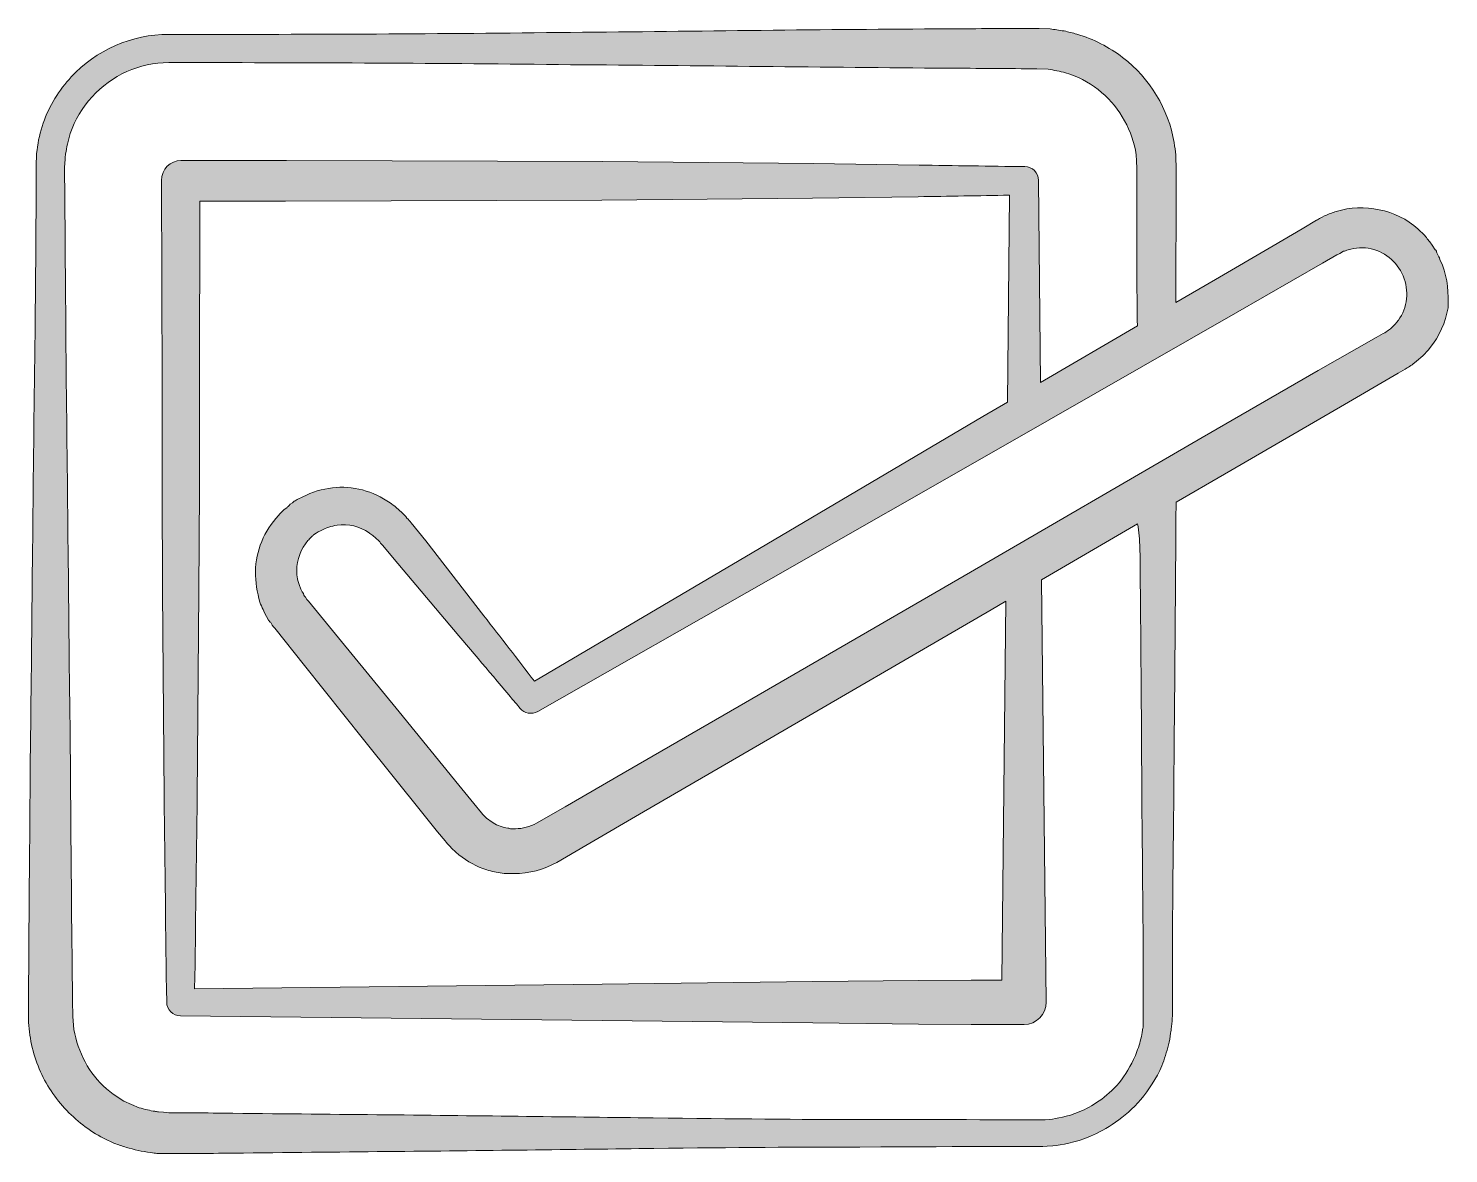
# Model space of a CAD drawing. Header units: inches. Extents: x 13.8 to 23.8, y -29.1 to -21.2.
import ezdxf

# ---------------------------------------------------------------- set-up
doc = ezdxf.new("R2010")
doc.units = ezdxf.units.IN
doc.header["$MEASUREMENT"] = 0
doc.layers.add('Layer 1', color=7, linetype='Continuous')

msp = doc.modelspace()

# ---------------------------------------------------------------- hatches: boundary and pattern name
at = {"layer": 'Layer 1', "true_color": 0x231f20}
h = msp.add_hatch(color=250, dxfattribs=at)
h.dxf.hatch_style = 2
edge = h.paths.add_edge_path()
edge.add_spline(control_points=[(23.785, -22.866), (23.785, -22.866), (23.767, -22.827), (23.767, -22.827), (23.767, -22.827), (23.763, -22.816), (23.763, -22.816), (23.763, -22.816), (23.759, -22.809), (23.759, -22.809), (23.759, -22.809), (23.752, -22.794), (23.752, -22.794), (23.752, -22.794), (23.745, -22.78), (23.745, -22.78), (23.745, -22.78), (23.742, -22.773), (23.742, -22.773), (23.742, -22.773), (23.742, -22.769), (23.742, -22.769), (23.734, -22.755), (23.738, -22.762), (23.734, -22.759), (23.734, -22.759), (23.713, -22.726), (23.713, -22.726), (23.698, -22.705), (23.68, -22.687), (23.666, -22.665), (23.648, -22.647), (23.63, -22.629), (23.612, -22.611), (23.458, -22.475), (23.231, -22.428), (23.037, -22.489), (23.012, -22.496), (22.983, -22.507), (22.958, -22.518), (22.958, -22.518), (22.933, -22.532), (22.933, -22.532), (22.933, -22.532), (22.919, -22.539), (22.919, -22.539), (22.919, -22.539), (22.904, -22.547), (22.904, -22.547), (22.904, -22.547), (22.897, -22.55), (22.897, -22.55), (22.897, -22.55), (22.797, -22.611), (22.797, -22.611), (22.797, -22.611), (22.592, -22.73), (22.592, -22.73), (22.592, -22.73), (22.186, -22.967), (22.186, -22.967), (22.186, -22.967), (21.906, -23.129), (21.906, -23.129), (21.906, -22.963), (21.906, -22.794), (21.909, -22.626), (21.909, -22.525), (21.909, -22.428), (21.909, -22.327), (21.909, -22.277), (21.909, -22.227), (21.909, -22.176), (21.909, -22.151), (21.906, -22.119), (21.906, -22.09), (21.906, -22.062), (21.898, -22.033), (21.895, -22.004), (21.855, -21.77), (21.726, -21.551), (21.532, -21.404), (21.435, -21.329), (21.327, -21.275), (21.209, -21.239), (21.18, -21.232), (21.151, -21.224), (21.119, -21.217), (21.086, -21.214), (21.05, -21.206), (21.022, -21.203), (21.022, -21.203), (20.943, -21.199), (20.943, -21.199), (20.943, -21.199), (20.856, -21.199), (20.856, -21.199), (20.644, -21.199), (20.432, -21.203), (20.217, -21.203), (19.355, -21.206), (18.463, -21.221), (17.558, -21.228), (16.653, -21.239), (15.733, -21.242), (14.813, -21.242), (14.554, -21.239), (14.299, -21.354), (14.127, -21.541), (14.041, -21.634), (13.972, -21.745), (13.929, -21.867), (13.908, -21.929), (13.893, -21.99), (13.886, -22.058), (13.886, -22.065), (13.882, -22.076), (13.882, -22.083), (13.882, -22.083), (13.882, -22.105), (13.882, -22.105), (13.882, -22.105), (13.879, -22.148), (13.879, -22.148), (13.879, -22.148), (13.879, -22.159), (13.879, -22.159), (13.879, -22.159), (13.879, -22.173), (13.879, -22.173), (13.879, -22.173), (13.879, -22.194), (13.879, -22.194), (13.879, -22.194), (13.879, -22.238), (13.879, -22.238), (13.879, -22.697), (13.875, -23.154), (13.868, -23.606), (13.857, -24.512), (13.85, -25.403), (13.839, -26.265), (13.836, -26.696), (13.832, -27.12), (13.829, -27.537), (13.829, -27.746), (13.825, -27.95), (13.825, -28.155), (13.825, -28.277), (13.85, -28.396), (13.893, -28.507), (13.936, -28.619), (14.001, -28.719), (14.08, -28.805), (14.159, -28.892), (14.253, -28.964), (14.353, -29.017), (14.353, -29.017), (14.432, -29.053), (14.432, -29.053), (14.457, -29.064), (14.486, -29.071), (14.515, -29.082), (14.569, -29.096), (14.623, -29.111), (14.687, -29.118), (14.702, -29.122), (14.72, -29.122), (14.73, -29.125), (14.73, -29.125), (14.766, -29.125), (14.766, -29.125), (14.766, -29.125), (14.802, -29.125), (14.802, -29.125), (14.802, -29.125), (14.809, -29.125), (14.809, -29.125), (14.827, -29.125), (14.82, -29.125), (14.827, -29.125), (14.827, -29.125), (14.845, -29.125), (14.845, -29.125), (14.892, -29.125), (14.939, -29.125), (14.989, -29.125), (15.083, -29.125), (15.176, -29.122), (15.269, -29.122), (15.643, -29.118), (16.002, -29.114), (16.347, -29.111), (17.037, -29.104), (17.669, -29.096), (18.23, -29.089), (18.79, -29.082), (19.279, -29.079), (19.682, -29.079), (20.486, -29.075), (20.946, -29.075), (20.946, -29.075), (20.946, -29.075), (20.979, -29.075), (21.04, -29.071), (21.101, -29.064), (21.194, -29.05), (21.306, -29.003), (21.417, -28.956), (21.546, -28.874), (21.661, -28.744), (21.715, -28.676), (21.769, -28.597), (21.809, -28.507), (21.816, -28.482), (21.826, -28.461), (21.834, -28.435), (21.841, -28.41), (21.848, -28.385), (21.855, -28.36), (21.862, -28.335), (21.866, -28.306), (21.87, -28.277), (21.873, -28.263), (21.873, -28.249), (21.877, -28.234), (21.877, -28.223), (21.877, -28.209), (21.88, -28.198), (21.88, -28.187), (21.88, -28.173), (21.884, -28.159), (21.884, -28.159), (21.884, -28.144), (21.884, -28.144), (21.884, -28.144), (21.884, -28.134), (21.884, -28.134), (21.884, -28.134), (21.884, -28.116), (21.884, -28.116), (21.884, -28.09), (21.884, -28.065), (21.884, -28.037), (21.884, -27.983), (21.884, -27.929), (21.884, -27.875), (21.884, -27.764), (21.884, -27.649), (21.884, -27.526), (21.884, -27.282), (21.888, -27.02), (21.891, -26.74), (21.895, -26.179), (21.902, -25.547), (21.906, -24.857), (21.906, -24.753), (21.906, -24.645), (21.909, -24.537), (21.909, -24.537), (22.25, -24.339), (22.25, -24.339), (22.25, -24.339), (23.066, -23.865), (23.066, -23.865), (23.066, -23.865), (23.472, -23.628), (23.472, -23.628), (23.472, -23.628), (23.522, -23.599), (23.522, -23.599), (23.54, -23.589), (23.565, -23.574), (23.587, -23.556), (23.627, -23.524), (23.666, -23.488), (23.698, -23.448), (23.763, -23.369), (23.806, -23.269), (23.824, -23.168), (23.828, -23.068), (23.821, -22.963), (23.785, -22.866)], knot_values=[0, 0, 0, 0, 1, 1, 1, 2, 2, 2, 3, 3, 3, 4, 4, 4, 5, 5, 5, 6, 6, 6, 7, 7, 7, 8, 8, 8, 9, 9, 9, 10, 10, 10, 11, 11, 11, 12, 12, 12, 13, 13, 13, 14, 14, 14, 15, 15, 15, 16, 16, 16, 17, 17, 17, 18, 18, 18, 19, 19, 19, 20, 20, 20, 21, 21, 21, 22, 22, 22, 23, 23, 23, 24, 24, 24, 25, 25, 25, 26, 26, 26, 27, 27, 27, 28, 28, 28, 29, 29, 29, 30, 30, 30, 31, 31, 31, 32, 32, 32, 33, 33, 33, 34, 34, 34, 35, 35, 35, 36, 36, 36, 37, 37, 37, 38, 38, 38, 39, 39, 39, 40, 40, 40, 41, 41, 41, 42, 42, 42, 43, 43, 43, 44, 44, 44, 45, 45, 45, 46, 46, 46, 47, 47, 47, 48, 48, 48, 49, 49, 49, 50, 50, 50, 51, 51, 51, 52, 52, 52, 53, 53, 53, 54, 54, 54, 55, 55, 55, 56, 56, 56, 57, 57, 57, 58, 58, 58, 59, 59, 59, 60, 60, 60, 61, 61, 61, 62, 62, 62, 63, 63, 63, 64, 64, 64, 65, 65, 65, 66, 66, 66, 67, 67, 67, 68, 68, 68, 69, 69, 69, 70, 70, 70, 71, 71, 71, 72, 72, 72, 73, 73, 73, 74, 74, 74, 75, 75, 75, 76, 76, 76, 77, 77, 77, 78, 78, 78, 79, 79, 79, 80, 80, 80, 81, 81, 81, 82, 82, 82, 83, 83, 83, 84, 84, 84, 85, 85, 85, 86, 86, 86, 87, 87, 87, 88, 88, 88, 89, 89, 89, 90, 90, 90, 91, 91, 91, 92, 92, 92, 93, 93, 93, 94, 94, 94, 94], degree=3, periodic=1)
edge = h.paths.add_edge_path()
edge.add_spline(control_points=[(21.654, -24.86), (21.661, -25.55), (21.665, -26.183), (21.668, -26.743), (21.672, -27.023), (21.672, -27.286), (21.676, -27.53), (21.676, -27.652), (21.676, -27.767), (21.676, -27.878), (21.676, -27.932), (21.676, -27.99), (21.676, -28.04), (21.676, -28.065), (21.676, -28.094), (21.676, -28.119), (21.676, -28.119), (21.676, -28.137), (21.676, -28.137), (21.676, -28.137), (21.676, -28.148), (21.676, -28.148), (21.676, -28.148), (21.676, -28.148), (21.676, -28.148), (21.676, -28.148), (21.676, -28.152), (21.676, -28.152), (21.676, -28.166), (21.676, -28.177), (21.676, -28.191), (21.676, -28.202), (21.676, -28.216), (21.676, -28.227), (21.676, -28.238), (21.672, -28.249), (21.672, -28.256), (21.668, -28.277), (21.668, -28.295), (21.661, -28.317), (21.654, -28.338), (21.65, -28.356), (21.643, -28.378), (21.636, -28.396), (21.629, -28.417), (21.622, -28.435), (21.589, -28.507), (21.55, -28.572), (21.507, -28.626), (21.417, -28.73), (21.316, -28.795), (21.226, -28.831), (21.14, -28.867), (21.065, -28.877), (21.018, -28.885), (20.968, -28.888), (20.943, -28.888), (20.943, -28.888), (20.943, -28.888), (20.483, -28.885), (19.678, -28.885), (19.275, -28.885), (18.787, -28.881), (18.226, -28.874), (17.666, -28.867), (17.033, -28.859), (16.344, -28.852), (15.999, -28.849), (15.639, -28.845), (15.266, -28.841), (15.172, -28.841), (15.079, -28.838), (14.986, -28.838), (14.939, -28.838), (14.892, -28.838), (14.842, -28.838), (14.842, -28.838), (14.824, -28.838), (14.824, -28.838), (14.824, -28.838), (14.824, -28.838), (14.82, -28.838), (14.82, -28.838), (14.813, -28.838), (14.813, -28.838), (14.813, -28.838), (14.777, -28.834), (14.777, -28.834), (14.777, -28.834), (14.741, -28.831), (14.741, -28.831), (14.73, -28.831), (14.723, -28.827), (14.716, -28.827), (14.684, -28.823), (14.644, -28.813), (14.605, -28.802), (14.605, -28.802), (14.551, -28.78), (14.551, -28.78), (14.551, -28.78), (14.497, -28.755), (14.497, -28.755), (14.429, -28.716), (14.364, -28.665), (14.31, -28.604), (14.206, -28.482), (14.141, -28.324), (14.138, -28.159), (14.134, -27.958), (14.134, -27.753), (14.13, -27.544), (14.127, -27.128), (14.123, -26.704), (14.12, -26.272), (14.109, -25.41), (14.102, -24.519), (14.091, -23.614), (14.087, -23.161), (14.084, -22.705), (14.08, -22.245), (14.08, -22.245), (14.08, -22.202), (14.08, -22.202), (14.08, -22.202), (14.08, -22.18), (14.08, -22.18), (14.08, -22.18), (14.08, -22.18), (14.08, -22.18), (14.08, -22.18), (14.08, -22.18), (14.08, -22.176), (14.08, -22.176), (14.084, -22.123), (14.084, -22.123), (14.084, -22.123), (14.084, -22.101), (14.084, -22.101), (14.084, -22.094), (14.087, -22.09), (14.087, -22.083), (14.094, -22.04), (14.105, -21.99), (14.12, -21.939), (14.152, -21.846), (14.206, -21.756), (14.274, -21.681), (14.411, -21.53), (14.608, -21.44), (14.813, -21.44), (15.733, -21.44), (16.653, -21.444), (17.558, -21.454), (18.463, -21.461), (19.355, -21.472), (20.217, -21.479), (20.432, -21.479), (20.648, -21.483), (20.856, -21.483), (20.856, -21.483), (20.928, -21.483), (20.928, -21.483), (20.928, -21.483), (21.007, -21.487), (21.007, -21.487), (21.029, -21.49), (21.047, -21.494), (21.068, -21.497), (21.09, -21.501), (21.111, -21.508), (21.129, -21.512), (21.212, -21.537), (21.291, -21.576), (21.359, -21.63), (21.496, -21.735), (21.589, -21.893), (21.622, -22.058), (21.625, -22.079), (21.629, -22.101), (21.629, -22.119), (21.629, -22.141), (21.632, -22.159), (21.632, -22.184), (21.632, -22.234), (21.632, -22.284), (21.632, -22.335), (21.632, -22.435), (21.632, -22.536), (21.632, -22.633), (21.632, -22.856), (21.632, -23.078), (21.636, -23.294), (21.636, -23.294), (20.953, -23.693), (20.953, -23.693), (20.953, -23.693), (20.939, -22.27), (20.939, -22.27), (20.939, -22.216), (20.896, -22.173), (20.842, -22.173), (20.842, -22.173), (20.842, -22.173), (20.842, -22.173), (20.594, -22.169), (20.346, -22.166), (20.098, -22.162), (20.098, -22.162), (19.355, -22.151), (19.355, -22.151), (19.355, -22.151), (17.871, -22.137), (17.871, -22.137), (17.871, -22.137), (16.387, -22.133), (16.387, -22.133), (16.387, -22.133), (15.643, -22.13), (15.643, -22.13), (15.643, -22.13), (14.899, -22.13), (14.899, -22.13), (14.899, -22.13), (14.899, -22.13), (14.899, -22.13), (14.824, -22.13), (14.763, -22.191), (14.763, -22.27), (14.763, -22.27), (14.766, -23.718), (14.766, -23.718), (14.766, -23.718), (14.766, -24.44), (14.766, -24.44), (14.766, -24.44), (14.77, -25.162), (14.77, -25.162), (14.77, -25.162), (14.781, -26.61), (14.781, -26.61), (14.788, -27.092), (14.791, -27.577), (14.799, -28.058), (14.799, -28.058), (14.799, -28.058), (14.799, -28.058), (14.799, -28.112), (14.842, -28.155), (14.896, -28.155), (14.896, -28.155), (19.351, -28.205), (19.351, -28.205), (19.351, -28.205), (20.095, -28.213), (20.095, -28.213), (20.095, -28.213), (20.465, -28.216), (20.465, -28.216), (20.587, -28.216), (20.713, -28.216), (20.835, -28.216), (20.835, -28.216), (20.838, -28.216), (20.838, -28.216), (20.838, -28.216), (20.838, -28.216), (20.838, -28.216), (20.925, -28.216), (20.993, -28.144), (20.993, -28.058), (20.993, -28.058), (20.961, -25.083), (20.961, -25.083), (20.961, -25.083), (21.636, -24.688), (21.636, -24.688), (21.65, -24.745), (21.65, -24.803), (21.654, -24.86)], knot_values=[0, 0, 0, 0, 1, 1, 1, 2, 2, 2, 3, 3, 3, 4, 4, 4, 5, 5, 5, 6, 6, 6, 7, 7, 7, 8, 8, 8, 9, 9, 9, 10, 10, 10, 11, 11, 11, 12, 12, 12, 13, 13, 13, 14, 14, 14, 15, 15, 15, 16, 16, 16, 17, 17, 17, 18, 18, 18, 19, 19, 19, 20, 20, 20, 21, 21, 21, 22, 22, 22, 23, 23, 23, 24, 24, 24, 25, 25, 25, 26, 26, 26, 27, 27, 27, 28, 28, 28, 29, 29, 29, 30, 30, 30, 31, 31, 31, 32, 32, 32, 33, 33, 33, 34, 34, 34, 35, 35, 35, 36, 36, 36, 37, 37, 37, 38, 38, 38, 39, 39, 39, 40, 40, 40, 41, 41, 41, 42, 42, 42, 43, 43, 43, 44, 44, 44, 45, 45, 45, 46, 46, 46, 47, 47, 47, 48, 48, 48, 49, 49, 49, 50, 50, 50, 51, 51, 51, 52, 52, 52, 53, 53, 53, 54, 54, 54, 55, 55, 55, 56, 56, 56, 57, 57, 57, 58, 58, 58, 59, 59, 59, 60, 60, 60, 61, 61, 61, 62, 62, 62, 63, 63, 63, 64, 64, 64, 65, 65, 65, 66, 66, 66, 67, 67, 67, 68, 68, 68, 69, 69, 69, 70, 70, 70, 71, 71, 71, 72, 72, 72, 73, 73, 73, 74, 74, 74, 75, 75, 75, 76, 76, 76, 77, 77, 77, 78, 78, 78, 79, 79, 79, 80, 80, 80, 81, 81, 81, 82, 82, 82, 83, 83, 83, 84, 84, 84, 85, 85, 85, 86, 86, 86, 87, 87, 87, 88, 88, 88, 89, 89, 89, 90, 90, 90, 91, 91, 91, 92, 92, 92, 93, 93, 93, 93], degree=3, periodic=1)
edge = h.paths.add_edge_path()
edge.add_spline(control_points=[(17.389, -25.798), (17.271, -25.644), (17.152, -25.489), (17.033, -25.338), (17.033, -25.338), (16.624, -24.81), (16.624, -24.81), (16.624, -24.81), (16.52, -24.681), (16.52, -24.681), (16.509, -24.67), (16.505, -24.659), (16.491, -24.648), (16.48, -24.634), (16.469, -24.623), (16.455, -24.609), (16.455, -24.609), (16.416, -24.573), (16.416, -24.573), (16.401, -24.562), (16.387, -24.551), (16.372, -24.541), (16.254, -24.458), (16.107, -24.418), (15.966, -24.436), (15.895, -24.444), (15.823, -24.465), (15.758, -24.498), (15.74, -24.508), (15.722, -24.515), (15.704, -24.526), (15.693, -24.533), (15.69, -24.533), (15.686, -24.541), (15.686, -24.541), (15.668, -24.551), (15.668, -24.551), (15.668, -24.551), (15.661, -24.559), (15.661, -24.559), (15.661, -24.559), (15.654, -24.566), (15.654, -24.566), (15.654, -24.566), (15.65, -24.569), (15.65, -24.569), (15.65, -24.569), (15.647, -24.573), (15.647, -24.573), (15.647, -24.573), (15.625, -24.591), (15.625, -24.591), (15.611, -24.602), (15.6, -24.616), (15.586, -24.63), (15.485, -24.738), (15.427, -24.878), (15.424, -25.026), (15.424, -25.098), (15.435, -25.173), (15.456, -25.241), (15.46, -25.259), (15.471, -25.277), (15.478, -25.292), (15.478, -25.292), (15.489, -25.317), (15.489, -25.317), (15.489, -25.317), (15.503, -25.342), (15.503, -25.342), (15.503, -25.342), (15.517, -25.367), (15.517, -25.367), (15.524, -25.378), (15.524, -25.378), (15.532, -25.385), (15.532, -25.385), (15.542, -25.403), (15.542, -25.403), (15.542, -25.403), (15.546, -25.407), (15.546, -25.407), (15.546, -25.407), (15.546, -25.41), (15.546, -25.41), (15.546, -25.41), (15.553, -25.417), (15.553, -25.417), (15.553, -25.417), (15.56, -25.425), (15.56, -25.425), (15.56, -25.425), (15.769, -25.687), (15.769, -25.687), (15.769, -25.687), (16.186, -26.208), (16.186, -26.208), (16.186, -26.208), (16.602, -26.729), (16.602, -26.729), (16.602, -26.729), (16.707, -26.858), (16.707, -26.858), (16.707, -26.858), (16.76, -26.923), (16.76, -26.923), (16.782, -26.948), (16.807, -26.977), (16.836, -27.002), (16.893, -27.052), (16.958, -27.092), (17.026, -27.117), (17.062, -27.131), (17.098, -27.138), (17.134, -27.146), (17.152, -27.149), (17.17, -27.153), (17.192, -27.153), (17.192, -27.153), (17.206, -27.153), (17.206, -27.153), (17.213, -27.153), (17.217, -27.153), (17.22, -27.153), (17.22, -27.153), (17.242, -27.153), (17.242, -27.153), (17.242, -27.153), (17.245, -27.153), (17.245, -27.153), (17.35, -27.153), (17.457, -27.124), (17.547, -27.074), (17.547, -27.074), (17.752, -26.955), (17.752, -26.955), (17.752, -26.955), (18.158, -26.718), (18.158, -26.718), (18.158, -26.718), (18.974, -26.244), (18.974, -26.244), (18.974, -26.244), (20.605, -25.295), (20.605, -25.295), (20.605, -25.295), (20.709, -25.234), (20.709, -25.234), (20.709, -25.234), (20.68, -27.904), (20.68, -27.904), (20.608, -27.904), (20.537, -27.904), (20.465, -27.904), (20.465, -27.904), (20.095, -27.907), (20.095, -27.907), (20.095, -27.907), (19.351, -27.914), (19.351, -27.914), (19.351, -27.914), (17.867, -27.932), (17.867, -27.932), (17.867, -27.932), (14.996, -27.965), (14.996, -27.965), (15.003, -27.516), (15.007, -27.066), (15.014, -26.617), (15.014, -26.617), (15.025, -25.169), (15.025, -25.169), (15.025, -25.169), (15.029, -24.447), (15.029, -24.447), (15.029, -24.447), (15.029, -23.725), (15.029, -23.725), (15.029, -23.725), (15.032, -22.417), (15.032, -22.417), (15.032, -22.417), (15.636, -22.417), (15.636, -22.417), (15.636, -22.417), (16.38, -22.414), (16.38, -22.414), (16.38, -22.414), (17.863, -22.41), (17.863, -22.41), (17.863, -22.41), (19.347, -22.396), (19.347, -22.396), (19.347, -22.396), (20.091, -22.385), (20.091, -22.385), (20.307, -22.381), (20.519, -22.378), (20.734, -22.374), (20.734, -22.374), (20.72, -23.833), (20.72, -23.833), (20.72, -23.833), (20.547, -23.933), (20.547, -23.933), (20.547, -23.933), (18.923, -24.893), (18.923, -24.893), (18.923, -24.893), (17.389, -25.798), (17.389, -25.798)], knot_values=[0, 0, 0, 0, 1, 1, 1, 2, 2, 2, 3, 3, 3, 4, 4, 4, 5, 5, 5, 6, 6, 6, 7, 7, 7, 8, 8, 8, 9, 9, 9, 10, 10, 10, 11, 11, 11, 12, 12, 12, 13, 13, 13, 14, 14, 14, 15, 15, 15, 16, 16, 16, 17, 17, 17, 18, 18, 18, 19, 19, 19, 20, 20, 20, 21, 21, 21, 22, 22, 22, 23, 23, 23, 24, 24, 24, 25, 25, 25, 26, 26, 26, 27, 27, 27, 28, 28, 28, 29, 29, 29, 30, 30, 30, 31, 31, 31, 32, 32, 32, 33, 33, 33, 34, 34, 34, 35, 35, 35, 36, 36, 36, 37, 37, 37, 38, 38, 38, 39, 39, 39, 40, 40, 40, 41, 41, 41, 42, 42, 42, 43, 43, 43, 44, 44, 44, 45, 45, 45, 46, 46, 46, 47, 47, 47, 48, 48, 48, 49, 49, 49, 50, 50, 50, 51, 51, 51, 52, 52, 52, 53, 53, 53, 54, 54, 54, 55, 55, 55, 56, 56, 56, 57, 57, 57, 58, 58, 58, 59, 59, 59, 60, 60, 60, 61, 61, 61, 62, 62, 62, 63, 63, 63, 64, 64, 64, 65, 65, 65, 66, 66, 66, 67, 67, 67, 68, 68, 68, 69, 69, 69, 70, 70, 70, 70], degree=3, periodic=1)
edge = h.paths.add_edge_path()
edge.add_spline(control_points=[(23.53, -23.125), (23.519, -23.179), (23.497, -23.229), (23.461, -23.272), (23.443, -23.294), (23.425, -23.312), (23.404, -23.326), (23.393, -23.333), (23.382, -23.341), (23.368, -23.348), (23.368, -23.348), (23.318, -23.377), (23.318, -23.377), (23.318, -23.377), (22.908, -23.61), (22.908, -23.61), (22.908, -23.61), (22.092, -24.081), (22.092, -24.081), (22.092, -24.081), (20.461, -25.029), (20.461, -25.029), (20.461, -25.029), (18.83, -25.974), (18.83, -25.974), (18.83, -25.974), (18.014, -26.445), (18.014, -26.445), (18.014, -26.445), (17.605, -26.682), (17.605, -26.682), (17.605, -26.682), (17.404, -26.797), (17.404, -26.797), (17.357, -26.822), (17.307, -26.837), (17.256, -26.837), (17.256, -26.837), (17.238, -26.837), (17.238, -26.837), (17.235, -26.837), (17.231, -26.837), (17.231, -26.837), (17.231, -26.837), (17.228, -26.837), (17.228, -26.837), (17.22, -26.837), (17.21, -26.833), (17.202, -26.833), (17.184, -26.829), (17.166, -26.826), (17.148, -26.819), (17.113, -26.808), (17.084, -26.786), (17.055, -26.765), (17.041, -26.75), (17.03, -26.74), (17.016, -26.725), (17.016, -26.725), (16.962, -26.66), (16.962, -26.66), (16.962, -26.66), (16.857, -26.531), (16.857, -26.531), (16.857, -26.531), (16.437, -26.014), (16.437, -26.014), (16.437, -26.014), (16.01, -25.493), (16.01, -25.493), (16.01, -25.493), (15.798, -25.234), (15.798, -25.234), (15.798, -25.234), (15.79, -25.227), (15.79, -25.227), (15.79, -25.227), (15.787, -25.223), (15.787, -25.223), (15.787, -25.223), (15.776, -25.205), (15.776, -25.205), (15.772, -25.202), (15.765, -25.195), (15.765, -25.191), (15.765, -25.191), (15.762, -25.18), (15.762, -25.18), (15.762, -25.18), (15.754, -25.169), (15.754, -25.169), (15.754, -25.169), (15.747, -25.155), (15.747, -25.155), (15.744, -25.148), (15.74, -25.137), (15.736, -25.13), (15.722, -25.094), (15.715, -25.058), (15.715, -25.018), (15.715, -24.943), (15.744, -24.864), (15.794, -24.807), (15.801, -24.799), (15.808, -24.792), (15.815, -24.785), (15.815, -24.785), (15.826, -24.774), (15.826, -24.774), (15.826, -24.774), (15.83, -24.771), (15.83, -24.771), (15.83, -24.771), (15.83, -24.771), (15.83, -24.771), (15.83, -24.771), (15.83, -24.771), (15.83, -24.771), (15.83, -24.771), (15.833, -24.767), (15.833, -24.767), (15.833, -24.767), (15.851, -24.756), (15.851, -24.756), (15.855, -24.753), (15.862, -24.745), (15.866, -24.745), (15.873, -24.742), (15.88, -24.738), (15.887, -24.735), (15.923, -24.717), (15.959, -24.706), (15.999, -24.699), (16.078, -24.688), (16.16, -24.706), (16.225, -24.753), (16.232, -24.76), (16.243, -24.763), (16.25, -24.771), (16.25, -24.771), (16.272, -24.789), (16.272, -24.789), (16.272, -24.789), (16.293, -24.81), (16.293, -24.81), (16.301, -24.817), (16.311, -24.832), (16.319, -24.839), (16.319, -24.839), (16.426, -24.968), (16.426, -24.968), (16.426, -24.968), (16.857, -25.478), (16.857, -25.478), (17.001, -25.647), (17.145, -25.82), (17.289, -25.989), (17.289, -25.989), (17.289, -25.989), (17.289, -25.989), (17.289, -25.989), (17.289, -25.989), (17.289, -25.989), (17.317, -26.025), (17.371, -26.035), (17.414, -26.01), (17.414, -26.01), (19.053, -25.076), (19.053, -25.076), (19.053, -25.076), (20.691, -24.142), (20.691, -24.142), (20.691, -24.142), (22.326, -23.204), (22.326, -23.204), (22.326, -23.204), (22.736, -22.971), (22.736, -22.971), (22.736, -22.971), (22.94, -22.852), (22.94, -22.852), (22.94, -22.852), (23.041, -22.794), (23.041, -22.794), (23.041, -22.794), (23.048, -22.791), (23.048, -22.791), (23.048, -22.791), (23.048, -22.791), (23.048, -22.791), (23.048, -22.791), (23.048, -22.791), (23.048, -22.791), (23.048, -22.791), (23.062, -22.784), (23.062, -22.784), (23.062, -22.784), (23.088, -22.769), (23.088, -22.769), (23.091, -22.769), (23.098, -22.766), (23.102, -22.766), (23.106, -22.762), (23.113, -22.762), (23.12, -22.759), (23.224, -22.726), (23.346, -22.751), (23.425, -22.827), (23.465, -22.863), (23.497, -22.909), (23.515, -22.963), (23.533, -23.014), (23.537, -23.071), (23.53, -23.125)], knot_values=[0, 0, 0, 0, 1, 1, 1, 2, 2, 2, 3, 3, 3, 4, 4, 4, 5, 5, 5, 6, 6, 6, 7, 7, 7, 8, 8, 8, 9, 9, 9, 10, 10, 10, 11, 11, 11, 12, 12, 12, 13, 13, 13, 14, 14, 14, 15, 15, 15, 16, 16, 16, 17, 17, 17, 18, 18, 18, 19, 19, 19, 20, 20, 20, 21, 21, 21, 22, 22, 22, 23, 23, 23, 24, 24, 24, 25, 25, 25, 26, 26, 26, 27, 27, 27, 28, 28, 28, 29, 29, 29, 30, 30, 30, 31, 31, 31, 32, 32, 32, 33, 33, 33, 34, 34, 34, 35, 35, 35, 36, 36, 36, 37, 37, 37, 38, 38, 38, 39, 39, 39, 40, 40, 40, 41, 41, 41, 42, 42, 42, 43, 43, 43, 44, 44, 44, 45, 45, 45, 46, 46, 46, 47, 47, 47, 48, 48, 48, 49, 49, 49, 50, 50, 50, 51, 51, 51, 52, 52, 52, 53, 53, 53, 54, 54, 54, 55, 55, 55, 56, 56, 56, 57, 57, 57, 58, 58, 58, 59, 59, 59, 60, 60, 60, 61, 61, 61, 62, 62, 62, 63, 63, 63, 64, 64, 64, 65, 65, 65, 66, 66, 66, 67, 67, 67, 68, 68, 68, 69, 69, 69, 70, 70, 70, 71, 71, 71, 71], degree=3, periodic=1)

# ---------------------------------------------------------------- linework, layer by layer
at = {"layer": 'Layer 1', "lineweight": 0}
for points, knots in [([(23.785, -22.866), (23.785, -22.866), (23.767, -22.827), (23.767, -22.827), (23.767, -22.827), (23.763, -22.816), (23.763, -22.816), (23.763, -22.816), (23.759, -22.809), (23.759, -22.809), (23.759, -22.809), (23.752, -22.794), (23.752, -22.794), (23.752, -22.794), (23.745, -22.78), (23.745, -22.78), (23.745, -22.78), (23.742, -22.773), (23.742, -22.773), (23.742, -22.773), (23.742, -22.769), (23.742, -22.769), (23.734, -22.755), (23.738, -22.762), (23.734, -22.759), (23.734, -22.759), (23.713, -22.726), (23.713, -22.726), (23.698, -22.705), (23.68, -22.687), (23.666, -22.665), (23.648, -22.647), (23.63, -22.629), (23.612, -22.611), (23.458, -22.475), (23.231, -22.428), (23.037, -22.489), (23.012, -22.496), (22.983, -22.507), (22.958, -22.518), (22.958, -22.518), (22.933, -22.532), (22.933, -22.532), (22.933, -22.532), (22.919, -22.539), (22.919, -22.539), (22.919, -22.539), (22.904, -22.547), (22.904, -22.547), (22.904, -22.547), (22.897, -22.55), (22.897, -22.55), (22.897, -22.55), (22.797, -22.611), (22.797, -22.611), (22.797, -22.611), (22.592, -22.73), (22.592, -22.73), (22.592, -22.73), (22.186, -22.967), (22.186, -22.967), (22.186, -22.967), (21.906, -23.129), (21.906, -23.129), (21.906, -22.963), (21.906, -22.794), (21.909, -22.626), (21.909, -22.525), (21.909, -22.428), (21.909, -22.327), (21.909, -22.277), (21.909, -22.227), (21.909, -22.176), (21.909, -22.151), (21.906, -22.119), (21.906, -22.09), (21.906, -22.062), (21.898, -22.033), (21.895, -22.004), (21.855, -21.77), (21.726, -21.551), (21.532, -21.404), (21.435, -21.329), (21.327, -21.275), (21.209, -21.239), (21.18, -21.232), (21.151, -21.224), (21.119, -21.217), (21.086, -21.214), (21.05, -21.206), (21.022, -21.203), (21.022, -21.203), (20.943, -21.199), (20.943, -21.199), (20.943, -21.199), (20.856, -21.199), (20.856, -21.199), (20.644, -21.199), (20.432, -21.203), (20.217, -21.203), (19.355, -21.206), (18.463, -21.221), (17.558, -21.228), (16.653, -21.239), (15.733, -21.242), (14.813, -21.242), (14.554, -21.239), (14.299, -21.354), (14.127, -21.541), (14.041, -21.634), (13.972, -21.745), (13.929, -21.867), (13.908, -21.929), (13.893, -21.99), (13.886, -22.058), (13.886, -22.065), (13.882, -22.076), (13.882, -22.083), (13.882, -22.083), (13.882, -22.105), (13.882, -22.105), (13.882, -22.105), (13.879, -22.148), (13.879, -22.148), (13.879, -22.148), (13.879, -22.159), (13.879, -22.159), (13.879, -22.159), (13.879, -22.173), (13.879, -22.173), (13.879, -22.173), (13.879, -22.194), (13.879, -22.194), (13.879, -22.194), (13.879, -22.238), (13.879, -22.238), (13.879, -22.697), (13.875, -23.154), (13.868, -23.606), (13.857, -24.512), (13.85, -25.403), (13.839, -26.265), (13.836, -26.696), (13.832, -27.12), (13.829, -27.537), (13.829, -27.746), (13.825, -27.95), (13.825, -28.155), (13.825, -28.277), (13.85, -28.396), (13.893, -28.507), (13.936, -28.619), (14.001, -28.719), (14.08, -28.805), (14.159, -28.892), (14.253, -28.964), (14.353, -29.017), (14.353, -29.017), (14.432, -29.053), (14.432, -29.053), (14.457, -29.064), (14.486, -29.071), (14.515, -29.082), (14.569, -29.096), (14.623, -29.111), (14.687, -29.118), (14.702, -29.122), (14.72, -29.122), (14.73, -29.125), (14.73, -29.125), (14.766, -29.125), (14.766, -29.125), (14.766, -29.125), (14.802, -29.125), (14.802, -29.125), (14.802, -29.125), (14.809, -29.125), (14.809, -29.125), (14.827, -29.125), (14.82, -29.125), (14.827, -29.125), (14.827, -29.125), (14.845, -29.125), (14.845, -29.125), (14.892, -29.125), (14.939, -29.125), (14.989, -29.125), (15.083, -29.125), (15.176, -29.122), (15.269, -29.122), (15.643, -29.118), (16.002, -29.114), (16.347, -29.111), (17.037, -29.104), (17.669, -29.096), (18.23, -29.089), (18.79, -29.082), (19.279, -29.079), (19.682, -29.079), (20.486, -29.075), (20.946, -29.075), (20.946, -29.075), (20.946, -29.075), (20.979, -29.075), (21.04, -29.071), (21.101, -29.064), (21.194, -29.05), (21.306, -29.003), (21.417, -28.956), (21.546, -28.874), (21.661, -28.744), (21.715, -28.676), (21.769, -28.597), (21.809, -28.507), (21.816, -28.482), (21.826, -28.461), (21.834, -28.435), (21.841, -28.41), (21.848, -28.385), (21.855, -28.36), (21.862, -28.335), (21.866, -28.306), (21.87, -28.277), (21.873, -28.263), (21.873, -28.249), (21.877, -28.234), (21.877, -28.223), (21.877, -28.209), (21.88, -28.198), (21.88, -28.187), (21.88, -28.173), (21.884, -28.159), (21.884, -28.159), (21.884, -28.144), (21.884, -28.144), (21.884, -28.144), (21.884, -28.134), (21.884, -28.134), (21.884, -28.134), (21.884, -28.116), (21.884, -28.116), (21.884, -28.09), (21.884, -28.065), (21.884, -28.037), (21.884, -27.983), (21.884, -27.929), (21.884, -27.875), (21.884, -27.764), (21.884, -27.649), (21.884, -27.526), (21.884, -27.282), (21.888, -27.02), (21.891, -26.74), (21.895, -26.179), (21.902, -25.547), (21.906, -24.857), (21.906, -24.753), (21.906, -24.645), (21.909, -24.537), (21.909, -24.537), (22.25, -24.339), (22.25, -24.339), (22.25, -24.339), (23.066, -23.865), (23.066, -23.865), (23.066, -23.865), (23.472, -23.628), (23.472, -23.628), (23.472, -23.628), (23.522, -23.599), (23.522, -23.599), (23.54, -23.589), (23.565, -23.574), (23.587, -23.556), (23.627, -23.524), (23.666, -23.488), (23.698, -23.448), (23.763, -23.369), (23.806, -23.269), (23.824, -23.168), (23.828, -23.068), (23.821, -22.963), (23.785, -22.866)], [0, 0, 0, 0, 1, 1, 1, 2, 2, 2, 3, 3, 3, 4, 4, 4, 5, 5, 5, 6, 6, 6, 7, 7, 7, 8, 8, 8, 9, 9, 9, 10, 10, 10, 11, 11, 11, 12, 12, 12, 13, 13, 13, 14, 14, 14, 15, 15, 15, 16, 16, 16, 17, 17, 17, 18, 18, 18, 19, 19, 19, 20, 20, 20, 21, 21, 21, 22, 22, 22, 23, 23, 23, 24, 24, 24, 25, 25, 25, 26, 26, 26, 27, 27, 27, 28, 28, 28, 29, 29, 29, 30, 30, 30, 31, 31, 31, 32, 32, 32, 33, 33, 33, 34, 34, 34, 35, 35, 35, 36, 36, 36, 37, 37, 37, 38, 38, 38, 39, 39, 39, 40, 40, 40, 41, 41, 41, 42, 42, 42, 43, 43, 43, 44, 44, 44, 45, 45, 45, 46, 46, 46, 47, 47, 47, 48, 48, 48, 49, 49, 49, 50, 50, 50, 51, 51, 51, 52, 52, 52, 53, 53, 53, 54, 54, 54, 55, 55, 55, 56, 56, 56, 57, 57, 57, 58, 58, 58, 59, 59, 59, 60, 60, 60, 61, 61, 61, 62, 62, 62, 63, 63, 63, 64, 64, 64, 65, 65, 65, 66, 66, 66, 67, 67, 67, 68, 68, 68, 69, 69, 69, 70, 70, 70, 71, 71, 71, 72, 72, 72, 73, 73, 73, 74, 74, 74, 75, 75, 75, 76, 76, 76, 77, 77, 77, 78, 78, 78, 79, 79, 79, 80, 80, 80, 81, 81, 81, 82, 82, 82, 83, 83, 83, 84, 84, 84, 85, 85, 85, 86, 86, 86, 87, 87, 87, 88, 88, 88, 89, 89, 89, 90, 90, 90, 91, 91, 91, 92, 92, 92, 93, 93, 93, 94, 94, 94, 94]), ([(21.654, -24.86), (21.661, -25.55), (21.665, -26.183), (21.668, -26.743), (21.672, -27.023), (21.672, -27.286), (21.676, -27.53), (21.676, -27.652), (21.676, -27.767), (21.676, -27.878), (21.676, -27.932), (21.676, -27.99), (21.676, -28.04), (21.676, -28.065), (21.676, -28.094), (21.676, -28.119), (21.676, -28.119), (21.676, -28.137), (21.676, -28.137), (21.676, -28.137), (21.676, -28.148), (21.676, -28.148), (21.676, -28.148), (21.676, -28.148), (21.676, -28.148), (21.676, -28.148), (21.676, -28.152), (21.676, -28.152), (21.676, -28.166), (21.676, -28.177), (21.676, -28.191), (21.676, -28.202), (21.676, -28.216), (21.676, -28.227), (21.676, -28.238), (21.672, -28.249), (21.672, -28.256), (21.668, -28.277), (21.668, -28.295), (21.661, -28.317), (21.654, -28.338), (21.65, -28.356), (21.643, -28.378), (21.636, -28.396), (21.629, -28.417), (21.622, -28.435), (21.589, -28.507), (21.55, -28.572), (21.507, -28.626), (21.417, -28.73), (21.316, -28.795), (21.226, -28.831), (21.14, -28.867), (21.065, -28.877), (21.018, -28.885), (20.968, -28.888), (20.943, -28.888), (20.943, -28.888), (20.943, -28.888), (20.483, -28.885), (19.678, -28.885), (19.275, -28.885), (18.787, -28.881), (18.226, -28.874), (17.666, -28.867), (17.033, -28.859), (16.344, -28.852), (15.999, -28.849), (15.639, -28.845), (15.266, -28.841), (15.172, -28.841), (15.079, -28.838), (14.986, -28.838), (14.939, -28.838), (14.892, -28.838), (14.842, -28.838), (14.842, -28.838), (14.824, -28.838), (14.824, -28.838), (14.824, -28.838), (14.824, -28.838), (14.82, -28.838), (14.82, -28.838), (14.813, -28.838), (14.813, -28.838), (14.813, -28.838), (14.777, -28.834), (14.777, -28.834), (14.777, -28.834), (14.741, -28.831), (14.741, -28.831), (14.73, -28.831), (14.723, -28.827), (14.716, -28.827), (14.684, -28.823), (14.644, -28.813), (14.605, -28.802), (14.605, -28.802), (14.551, -28.78), (14.551, -28.78), (14.551, -28.78), (14.497, -28.755), (14.497, -28.755), (14.429, -28.716), (14.364, -28.665), (14.31, -28.604), (14.206, -28.482), (14.141, -28.324), (14.138, -28.159), (14.134, -27.958), (14.134, -27.753), (14.13, -27.544), (14.127, -27.128), (14.123, -26.704), (14.12, -26.272), (14.109, -25.41), (14.102, -24.519), (14.091, -23.614), (14.087, -23.161), (14.084, -22.705), (14.08, -22.245), (14.08, -22.245), (14.08, -22.202), (14.08, -22.202), (14.08, -22.202), (14.08, -22.18), (14.08, -22.18), (14.08, -22.18), (14.08, -22.18), (14.08, -22.18), (14.08, -22.18), (14.08, -22.18), (14.08, -22.176), (14.08, -22.176), (14.084, -22.123), (14.084, -22.123), (14.084, -22.123), (14.084, -22.101), (14.084, -22.101), (14.084, -22.094), (14.087, -22.09), (14.087, -22.083), (14.094, -22.04), (14.105, -21.99), (14.12, -21.939), (14.152, -21.846), (14.206, -21.756), (14.274, -21.681), (14.411, -21.53), (14.608, -21.44), (14.813, -21.44), (15.733, -21.44), (16.653, -21.444), (17.558, -21.454), (18.463, -21.461), (19.355, -21.472), (20.217, -21.479), (20.432, -21.479), (20.648, -21.483), (20.856, -21.483), (20.856, -21.483), (20.928, -21.483), (20.928, -21.483), (20.928, -21.483), (21.007, -21.487), (21.007, -21.487), (21.029, -21.49), (21.047, -21.494), (21.068, -21.497), (21.09, -21.501), (21.111, -21.508), (21.129, -21.512), (21.212, -21.537), (21.291, -21.576), (21.359, -21.63), (21.496, -21.735), (21.589, -21.893), (21.622, -22.058), (21.625, -22.079), (21.629, -22.101), (21.629, -22.119), (21.629, -22.141), (21.632, -22.159), (21.632, -22.184), (21.632, -22.234), (21.632, -22.284), (21.632, -22.335), (21.632, -22.435), (21.632, -22.536), (21.632, -22.633), (21.632, -22.856), (21.632, -23.078), (21.636, -23.294), (21.636, -23.294), (20.953, -23.693), (20.953, -23.693), (20.953, -23.693), (20.939, -22.27), (20.939, -22.27), (20.939, -22.216), (20.896, -22.173), (20.842, -22.173), (20.842, -22.173), (20.842, -22.173), (20.842, -22.173), (20.594, -22.169), (20.346, -22.166), (20.098, -22.162), (20.098, -22.162), (19.355, -22.151), (19.355, -22.151), (19.355, -22.151), (17.871, -22.137), (17.871, -22.137), (17.871, -22.137), (16.387, -22.133), (16.387, -22.133), (16.387, -22.133), (15.643, -22.13), (15.643, -22.13), (15.643, -22.13), (14.899, -22.13), (14.899, -22.13), (14.899, -22.13), (14.899, -22.13), (14.899, -22.13), (14.824, -22.13), (14.763, -22.191), (14.763, -22.27), (14.763, -22.27), (14.766, -23.718), (14.766, -23.718), (14.766, -23.718), (14.766, -24.44), (14.766, -24.44), (14.766, -24.44), (14.77, -25.162), (14.77, -25.162), (14.77, -25.162), (14.781, -26.61), (14.781, -26.61), (14.788, -27.092), (14.791, -27.577), (14.799, -28.058), (14.799, -28.058), (14.799, -28.058), (14.799, -28.058), (14.799, -28.112), (14.842, -28.155), (14.896, -28.155), (14.896, -28.155), (19.351, -28.205), (19.351, -28.205), (19.351, -28.205), (20.095, -28.213), (20.095, -28.213), (20.095, -28.213), (20.465, -28.216), (20.465, -28.216), (20.587, -28.216), (20.713, -28.216), (20.835, -28.216), (20.835, -28.216), (20.838, -28.216), (20.838, -28.216), (20.838, -28.216), (20.838, -28.216), (20.838, -28.216), (20.925, -28.216), (20.993, -28.144), (20.993, -28.058), (20.993, -28.058), (20.961, -25.083), (20.961, -25.083), (20.961, -25.083), (21.636, -24.688), (21.636, -24.688), (21.65, -24.745), (21.65, -24.803), (21.654, -24.86)], [0, 0, 0, 0, 1, 1, 1, 2, 2, 2, 3, 3, 3, 4, 4, 4, 5, 5, 5, 6, 6, 6, 7, 7, 7, 8, 8, 8, 9, 9, 9, 10, 10, 10, 11, 11, 11, 12, 12, 12, 13, 13, 13, 14, 14, 14, 15, 15, 15, 16, 16, 16, 17, 17, 17, 18, 18, 18, 19, 19, 19, 20, 20, 20, 21, 21, 21, 22, 22, 22, 23, 23, 23, 24, 24, 24, 25, 25, 25, 26, 26, 26, 27, 27, 27, 28, 28, 28, 29, 29, 29, 30, 30, 30, 31, 31, 31, 32, 32, 32, 33, 33, 33, 34, 34, 34, 35, 35, 35, 36, 36, 36, 37, 37, 37, 38, 38, 38, 39, 39, 39, 40, 40, 40, 41, 41, 41, 42, 42, 42, 43, 43, 43, 44, 44, 44, 45, 45, 45, 46, 46, 46, 47, 47, 47, 48, 48, 48, 49, 49, 49, 50, 50, 50, 51, 51, 51, 52, 52, 52, 53, 53, 53, 54, 54, 54, 55, 55, 55, 56, 56, 56, 57, 57, 57, 58, 58, 58, 59, 59, 59, 60, 60, 60, 61, 61, 61, 62, 62, 62, 63, 63, 63, 64, 64, 64, 65, 65, 65, 66, 66, 66, 67, 67, 67, 68, 68, 68, 69, 69, 69, 70, 70, 70, 71, 71, 71, 72, 72, 72, 73, 73, 73, 74, 74, 74, 75, 75, 75, 76, 76, 76, 77, 77, 77, 78, 78, 78, 79, 79, 79, 80, 80, 80, 81, 81, 81, 82, 82, 82, 83, 83, 83, 84, 84, 84, 85, 85, 85, 86, 86, 86, 87, 87, 87, 88, 88, 88, 89, 89, 89, 90, 90, 90, 91, 91, 91, 92, 92, 92, 93, 93, 93, 93]), ([(17.389, -25.798), (17.271, -25.644), (17.152, -25.489), (17.033, -25.338), (17.033, -25.338), (16.624, -24.81), (16.624, -24.81), (16.624, -24.81), (16.52, -24.681), (16.52, -24.681), (16.509, -24.67), (16.505, -24.659), (16.491, -24.648), (16.48, -24.634), (16.469, -24.623), (16.455, -24.609), (16.455, -24.609), (16.416, -24.573), (16.416, -24.573), (16.401, -24.562), (16.387, -24.551), (16.372, -24.541), (16.254, -24.458), (16.107, -24.418), (15.966, -24.436), (15.895, -24.444), (15.823, -24.465), (15.758, -24.498), (15.74, -24.508), (15.722, -24.515), (15.704, -24.526), (15.693, -24.533), (15.69, -24.533), (15.686, -24.541), (15.686, -24.541), (15.668, -24.551), (15.668, -24.551), (15.668, -24.551), (15.661, -24.559), (15.661, -24.559), (15.661, -24.559), (15.654, -24.566), (15.654, -24.566), (15.654, -24.566), (15.65, -24.569), (15.65, -24.569), (15.65, -24.569), (15.647, -24.573), (15.647, -24.573), (15.647, -24.573), (15.625, -24.591), (15.625, -24.591), (15.611, -24.602), (15.6, -24.616), (15.586, -24.63), (15.485, -24.738), (15.427, -24.878), (15.424, -25.026), (15.424, -25.098), (15.435, -25.173), (15.456, -25.241), (15.46, -25.259), (15.471, -25.277), (15.478, -25.292), (15.478, -25.292), (15.489, -25.317), (15.489, -25.317), (15.489, -25.317), (15.503, -25.342), (15.503, -25.342), (15.503, -25.342), (15.517, -25.367), (15.517, -25.367), (15.524, -25.378), (15.524, -25.378), (15.532, -25.385), (15.532, -25.385), (15.542, -25.403), (15.542, -25.403), (15.542, -25.403), (15.546, -25.407), (15.546, -25.407), (15.546, -25.407), (15.546, -25.41), (15.546, -25.41), (15.546, -25.41), (15.553, -25.417), (15.553, -25.417), (15.553, -25.417), (15.56, -25.425), (15.56, -25.425), (15.56, -25.425), (15.769, -25.687), (15.769, -25.687), (15.769, -25.687), (16.186, -26.208), (16.186, -26.208), (16.186, -26.208), (16.602, -26.729), (16.602, -26.729), (16.602, -26.729), (16.707, -26.858), (16.707, -26.858), (16.707, -26.858), (16.76, -26.923), (16.76, -26.923), (16.782, -26.948), (16.807, -26.977), (16.836, -27.002), (16.893, -27.052), (16.958, -27.092), (17.026, -27.117), (17.062, -27.131), (17.098, -27.138), (17.134, -27.146), (17.152, -27.149), (17.17, -27.153), (17.192, -27.153), (17.192, -27.153), (17.206, -27.153), (17.206, -27.153), (17.213, -27.153), (17.217, -27.153), (17.22, -27.153), (17.22, -27.153), (17.242, -27.153), (17.242, -27.153), (17.242, -27.153), (17.245, -27.153), (17.245, -27.153), (17.35, -27.153), (17.457, -27.124), (17.547, -27.074), (17.547, -27.074), (17.752, -26.955), (17.752, -26.955), (17.752, -26.955), (18.158, -26.718), (18.158, -26.718), (18.158, -26.718), (18.974, -26.244), (18.974, -26.244), (18.974, -26.244), (20.605, -25.295), (20.605, -25.295), (20.605, -25.295), (20.709, -25.234), (20.709, -25.234), (20.709, -25.234), (20.68, -27.904), (20.68, -27.904), (20.608, -27.904), (20.537, -27.904), (20.465, -27.904), (20.465, -27.904), (20.095, -27.907), (20.095, -27.907), (20.095, -27.907), (19.351, -27.914), (19.351, -27.914), (19.351, -27.914), (17.867, -27.932), (17.867, -27.932), (17.867, -27.932), (14.996, -27.965), (14.996, -27.965), (15.003, -27.516), (15.007, -27.066), (15.014, -26.617), (15.014, -26.617), (15.025, -25.169), (15.025, -25.169), (15.025, -25.169), (15.029, -24.447), (15.029, -24.447), (15.029, -24.447), (15.029, -23.725), (15.029, -23.725), (15.029, -23.725), (15.032, -22.417), (15.032, -22.417), (15.032, -22.417), (15.636, -22.417), (15.636, -22.417), (15.636, -22.417), (16.38, -22.414), (16.38, -22.414), (16.38, -22.414), (17.863, -22.41), (17.863, -22.41), (17.863, -22.41), (19.347, -22.396), (19.347, -22.396), (19.347, -22.396), (20.091, -22.385), (20.091, -22.385), (20.307, -22.381), (20.519, -22.378), (20.734, -22.374), (20.734, -22.374), (20.72, -23.833), (20.72, -23.833), (20.72, -23.833), (20.547, -23.933), (20.547, -23.933), (20.547, -23.933), (18.923, -24.893), (18.923, -24.893), (18.923, -24.893), (17.389, -25.798), (17.389, -25.798)], [0, 0, 0, 0, 1, 1, 1, 2, 2, 2, 3, 3, 3, 4, 4, 4, 5, 5, 5, 6, 6, 6, 7, 7, 7, 8, 8, 8, 9, 9, 9, 10, 10, 10, 11, 11, 11, 12, 12, 12, 13, 13, 13, 14, 14, 14, 15, 15, 15, 16, 16, 16, 17, 17, 17, 18, 18, 18, 19, 19, 19, 20, 20, 20, 21, 21, 21, 22, 22, 22, 23, 23, 23, 24, 24, 24, 25, 25, 25, 26, 26, 26, 27, 27, 27, 28, 28, 28, 29, 29, 29, 30, 30, 30, 31, 31, 31, 32, 32, 32, 33, 33, 33, 34, 34, 34, 35, 35, 35, 36, 36, 36, 37, 37, 37, 38, 38, 38, 39, 39, 39, 40, 40, 40, 41, 41, 41, 42, 42, 42, 43, 43, 43, 44, 44, 44, 45, 45, 45, 46, 46, 46, 47, 47, 47, 48, 48, 48, 49, 49, 49, 50, 50, 50, 51, 51, 51, 52, 52, 52, 53, 53, 53, 54, 54, 54, 55, 55, 55, 56, 56, 56, 57, 57, 57, 58, 58, 58, 59, 59, 59, 60, 60, 60, 61, 61, 61, 62, 62, 62, 63, 63, 63, 64, 64, 64, 65, 65, 65, 66, 66, 66, 67, 67, 67, 68, 68, 68, 69, 69, 69, 70, 70, 70, 70]), ([(23.53, -23.125), (23.519, -23.179), (23.497, -23.229), (23.461, -23.272), (23.443, -23.294), (23.425, -23.312), (23.404, -23.326), (23.393, -23.333), (23.382, -23.341), (23.368, -23.348), (23.368, -23.348), (23.318, -23.377), (23.318, -23.377), (23.318, -23.377), (22.908, -23.61), (22.908, -23.61), (22.908, -23.61), (22.092, -24.081), (22.092, -24.081), (22.092, -24.081), (20.461, -25.029), (20.461, -25.029), (20.461, -25.029), (18.83, -25.974), (18.83, -25.974), (18.83, -25.974), (18.014, -26.445), (18.014, -26.445), (18.014, -26.445), (17.605, -26.682), (17.605, -26.682), (17.605, -26.682), (17.404, -26.797), (17.404, -26.797), (17.357, -26.822), (17.307, -26.837), (17.256, -26.837), (17.256, -26.837), (17.238, -26.837), (17.238, -26.837), (17.235, -26.837), (17.231, -26.837), (17.231, -26.837), (17.231, -26.837), (17.228, -26.837), (17.228, -26.837), (17.22, -26.837), (17.21, -26.833), (17.202, -26.833), (17.184, -26.829), (17.166, -26.826), (17.148, -26.819), (17.113, -26.808), (17.084, -26.786), (17.055, -26.765), (17.041, -26.75), (17.03, -26.74), (17.016, -26.725), (17.016, -26.725), (16.962, -26.66), (16.962, -26.66), (16.962, -26.66), (16.857, -26.531), (16.857, -26.531), (16.857, -26.531), (16.437, -26.014), (16.437, -26.014), (16.437, -26.014), (16.01, -25.493), (16.01, -25.493), (16.01, -25.493), (15.798, -25.234), (15.798, -25.234), (15.798, -25.234), (15.79, -25.227), (15.79, -25.227), (15.79, -25.227), (15.787, -25.223), (15.787, -25.223), (15.787, -25.223), (15.776, -25.205), (15.776, -25.205), (15.772, -25.202), (15.765, -25.195), (15.765, -25.191), (15.765, -25.191), (15.762, -25.18), (15.762, -25.18), (15.762, -25.18), (15.754, -25.169), (15.754, -25.169), (15.754, -25.169), (15.747, -25.155), (15.747, -25.155), (15.744, -25.148), (15.74, -25.137), (15.736, -25.13), (15.722, -25.094), (15.715, -25.058), (15.715, -25.018), (15.715, -24.943), (15.744, -24.864), (15.794, -24.807), (15.801, -24.799), (15.808, -24.792), (15.815, -24.785), (15.815, -24.785), (15.826, -24.774), (15.826, -24.774), (15.826, -24.774), (15.83, -24.771), (15.83, -24.771), (15.83, -24.771), (15.83, -24.771), (15.83, -24.771), (15.83, -24.771), (15.83, -24.771), (15.83, -24.771), (15.83, -24.771), (15.833, -24.767), (15.833, -24.767), (15.833, -24.767), (15.851, -24.756), (15.851, -24.756), (15.855, -24.753), (15.862, -24.745), (15.866, -24.745), (15.873, -24.742), (15.88, -24.738), (15.887, -24.735), (15.923, -24.717), (15.959, -24.706), (15.999, -24.699), (16.078, -24.688), (16.16, -24.706), (16.225, -24.753), (16.232, -24.76), (16.243, -24.763), (16.25, -24.771), (16.25, -24.771), (16.272, -24.789), (16.272, -24.789), (16.272, -24.789), (16.293, -24.81), (16.293, -24.81), (16.301, -24.817), (16.311, -24.832), (16.319, -24.839), (16.319, -24.839), (16.426, -24.968), (16.426, -24.968), (16.426, -24.968), (16.857, -25.478), (16.857, -25.478), (17.001, -25.647), (17.145, -25.82), (17.289, -25.989), (17.289, -25.989), (17.289, -25.989), (17.289, -25.989), (17.289, -25.989), (17.289, -25.989), (17.289, -25.989), (17.317, -26.025), (17.371, -26.035), (17.414, -26.01), (17.414, -26.01), (19.053, -25.076), (19.053, -25.076), (19.053, -25.076), (20.691, -24.142), (20.691, -24.142), (20.691, -24.142), (22.326, -23.204), (22.326, -23.204), (22.326, -23.204), (22.736, -22.971), (22.736, -22.971), (22.736, -22.971), (22.94, -22.852), (22.94, -22.852), (22.94, -22.852), (23.041, -22.794), (23.041, -22.794), (23.041, -22.794), (23.048, -22.791), (23.048, -22.791), (23.048, -22.791), (23.048, -22.791), (23.048, -22.791), (23.048, -22.791), (23.048, -22.791), (23.048, -22.791), (23.048, -22.791), (23.062, -22.784), (23.062, -22.784), (23.062, -22.784), (23.088, -22.769), (23.088, -22.769), (23.091, -22.769), (23.098, -22.766), (23.102, -22.766), (23.106, -22.762), (23.113, -22.762), (23.12, -22.759), (23.224, -22.726), (23.346, -22.751), (23.425, -22.827), (23.465, -22.863), (23.497, -22.909), (23.515, -22.963), (23.533, -23.014), (23.537, -23.071), (23.53, -23.125)], [0, 0, 0, 0, 1, 1, 1, 2, 2, 2, 3, 3, 3, 4, 4, 4, 5, 5, 5, 6, 6, 6, 7, 7, 7, 8, 8, 8, 9, 9, 9, 10, 10, 10, 11, 11, 11, 12, 12, 12, 13, 13, 13, 14, 14, 14, 15, 15, 15, 16, 16, 16, 17, 17, 17, 18, 18, 18, 19, 19, 19, 20, 20, 20, 21, 21, 21, 22, 22, 22, 23, 23, 23, 24, 24, 24, 25, 25, 25, 26, 26, 26, 27, 27, 27, 28, 28, 28, 29, 29, 29, 30, 30, 30, 31, 31, 31, 32, 32, 32, 33, 33, 33, 34, 34, 34, 35, 35, 35, 36, 36, 36, 37, 37, 37, 38, 38, 38, 39, 39, 39, 40, 40, 40, 41, 41, 41, 42, 42, 42, 43, 43, 43, 44, 44, 44, 45, 45, 45, 46, 46, 46, 47, 47, 47, 48, 48, 48, 49, 49, 49, 50, 50, 50, 51, 51, 51, 52, 52, 52, 53, 53, 53, 54, 54, 54, 55, 55, 55, 56, 56, 56, 57, 57, 57, 58, 58, 58, 59, 59, 59, 60, 60, 60, 61, 61, 61, 62, 62, 62, 63, 63, 63, 64, 64, 64, 65, 65, 65, 66, 66, 66, 67, 67, 67, 68, 68, 68, 69, 69, 69, 70, 70, 70, 71, 71, 71, 71])]:
    msp.add_open_spline(points, degree=3, knots=knots, dxfattribs=at)

doc.saveas('drawing.dxf')
